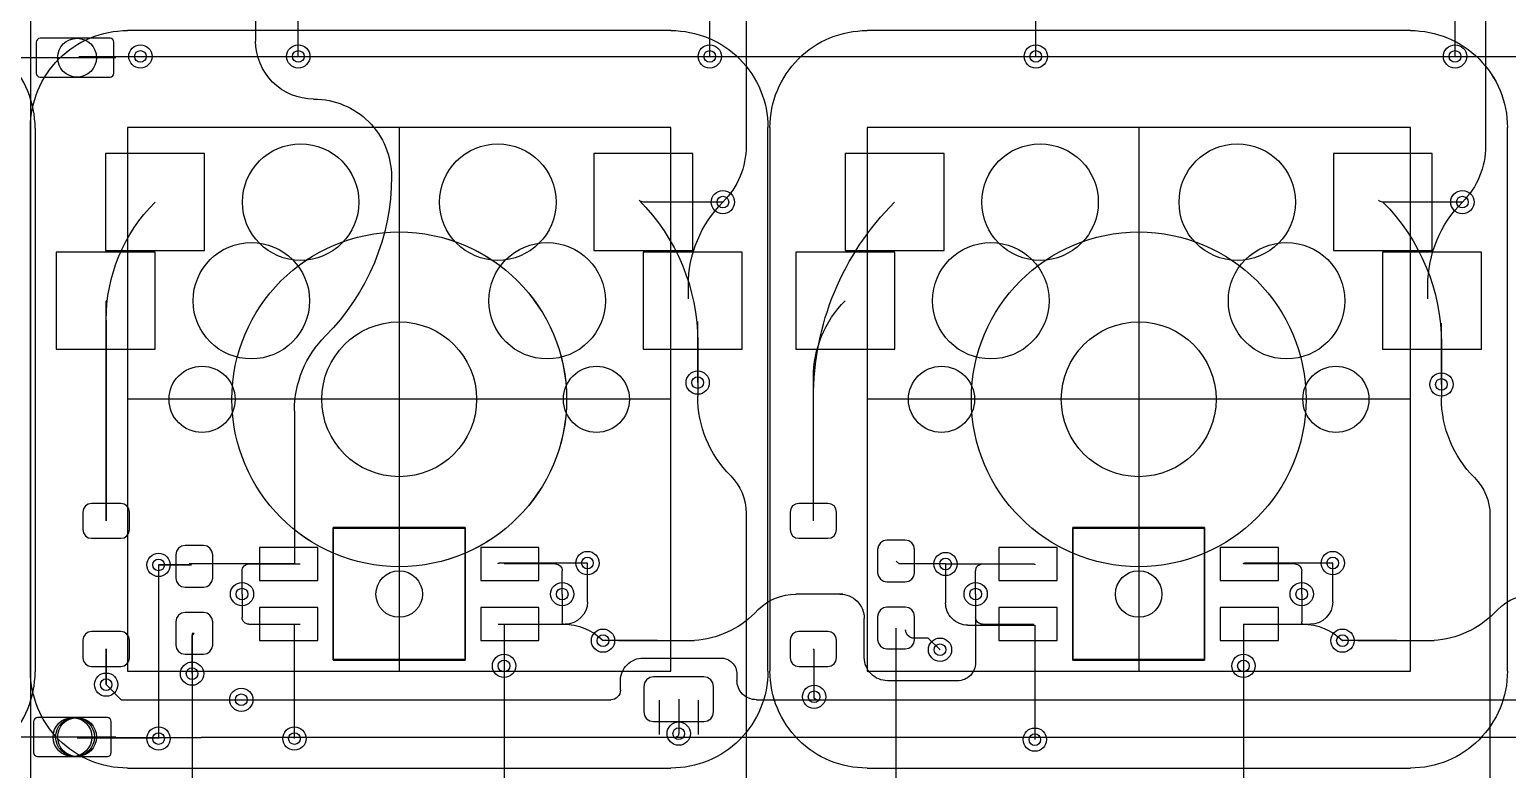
# Model space of a CAD drawing. Header units: millimetres. Extents: x -220 to 263, y -14 to 135.
# Drawn here: x -165.75 to -127.67, y 78.01 to 97.07 of the extents above; entities that cross this region are included whole.
import ezdxf

# ---------------------------------------------------------------- set-up
doc = ezdxf.new("R2010")
doc.units = ezdxf.units.MM
doc.layers.get('0').update_dxf_attribs({"color": 96, "lineweight": 25, "true_color": 0x008000})
for name, color, linetype, lineweight, true_color in [('livello 1', 18, 'Continuous', 25, 0x000000), ('livello 10', 6, 'Continuous', 25, 0xff00ff), ('livello 5', 18, 'Continuous', 25, 0x000000), ('livello 7', 6, 'Continuous', 25, 0xff00ff), ('livello 8', 18, 'Continuous', 25, 0x000000), ('livello 9', 18, 'Continuous', 25, 0x000000)]:
    doc.layers.add(name, color=color, linetype=linetype, lineweight=lineweight, true_color=true_color)

msp = doc.modelspace()

# ---------------------------------------------------------------- linework, layer by layer
at = {"flags": 128}
msp.add_lwpolyline([(-165.722, 121.5), (-165.722, 14.516)], dxfattribs=at)
at = {"layer": 'livello 1', "color": 22, "true_color": 0xc83434}
for centre in [(-164.523, 96.349), (-164.523, 78.849)]:
    msp.add_circle(centre, 0.5, dxfattribs=at)
at = {"layer": 'livello 10', "color": 6, "true_color": 0xff00ff, "flags": 128}
for points in [[(-149.223, 94.549), (-163.222, 94.549)], [(-149.223, 94.549), (-163.222, 94.549)], [(-149.223, 94.549), (-163.222, 94.549)], [(-163.222, 94.549), (-163.222, 80.549)], [(-163.222, 94.549), (-163.222, 80.549)], [(-149.223, 80.549), (-149.223, 94.549)], [(-149.223, 80.549), (-149.223, 94.549)], [(-130.173, 94.549), (-144.172, 94.549)], [(-130.173, 94.549), (-144.172, 94.549)], [(-144.172, 94.549), (-144.172, 80.549)], [(-130.173, 80.549), (-130.173, 94.549)], [(-163.222, 80.549), (-149.223, 80.549)], [(-163.222, 80.549), (-149.223, 80.549)], [(-144.172, 80.549), (-130.173, 80.549)]]:
    msp.add_lwpolyline(points, dxfattribs=at)
at = {"layer": 'livello 5', "color": 3, "true_color": 0x00ff00, "flags": 128}
for points in [[(-165.603, 94.531, 0.414225), (-168.103, 97.031)], [(-168.103, 78.031, 0.414225), (-165.603, 80.531)]]:
    msp.add_lwpolyline(points, format="xyb", dxfattribs=at)
for points in [[(-163.523, 96.349), (-167.921, 96.349)], [(-165.603, 94.531), (-165.603, 80.531)], [(-163.523, 78.849), (-167.921, 78.849)]]:
    msp.add_lwpolyline(points, dxfattribs=at)
at = {"layer": 'livello 7', "color": 6, "true_color": 0xff00ff, "flags": 128}
for points in [[(-165.722, 94.549, -0.414214), (-163.222, 97.049)], [(-149.223, 97.049, -0.414225), (-146.723, 94.549)], [(-149.223, 97.049, -0.414214), (-146.723, 94.549)], [(-149.223, 97.049, -0.414214), (-146.723, 94.549)], [(-146.672, 94.549, -0.414214), (-144.172, 97.049)], [(-146.672, 94.549, -0.414214), (-144.172, 97.049)], [(-130.173, 97.049, -0.414225), (-127.673, 94.549)], [(-130.173, 97.049, -0.414214), (-127.673, 94.549)], [(-163.222, 78.049, -0.414214), (-165.722, 80.549)], [(-163.222, 78.049, -0.414214), (-165.722, 80.549)], [(-146.723, 80.549, -0.414214), (-149.223, 78.049)], [(-146.723, 80.549, -0.414214), (-149.223, 78.049)], [(-144.172, 78.049, -0.414214), (-146.672, 80.549)], [(-127.673, 80.549, -0.414214), (-130.173, 78.049)]]:
    msp.add_lwpolyline(points, format="xyb", dxfattribs=at)
for points in [[(-149.223, 97.049), (-163.222, 97.049)], [(-149.223, 97.049), (-163.222, 97.049)], [(-149.223, 97.049), (-163.222, 97.049)], [(-130.173, 97.049), (-144.172, 97.049)], [(-130.173, 97.049), (-144.172, 97.049)], [(-165.722, 80.549), (-165.722, 94.549)], [(-165.722, 94.549), (-165.722, 80.549)], [(-149.223, 94.549), (-163.222, 94.549)], [(-149.223, 94.549), (-163.222, 94.549)], [(-149.223, 94.549), (-163.222, 94.549)], [(-163.222, 94.549), (-163.222, 80.549)], [(-163.222, 94.549), (-163.222, 80.549)], [(-156.223, 94.549), (-156.223, 80.549)], [(-156.222, 94.549), (-156.222, 80.549)], [(-149.223, 80.549), (-149.223, 94.549)], [(-149.223, 80.549), (-149.223, 94.549)], [(-146.723, 80.549), (-146.723, 94.549)], [(-146.723, 80.549), (-146.723, 94.549)], [(-146.672, 94.549), (-146.672, 80.549)], [(-130.173, 94.549), (-144.172, 94.549)], [(-130.173, 94.549), (-144.172, 94.549)], [(-144.172, 94.549), (-144.172, 80.549)], [(-137.173, 94.549), (-137.173, 80.549)], [(-130.173, 80.549), (-130.173, 94.549)], [(-127.673, 80.549), (-127.673, 94.549)], [(-149.223, 87.549), (-163.222, 87.549)], [(-149.223, 87.549), (-163.222, 87.549)], [(-149.223, 87.549), (-163.222, 87.549)], [(-130.173, 87.549), (-144.172, 87.549)], [(-130.173, 87.549), (-144.172, 87.549)], [(-154.523, 84.249), (-157.923, 84.249)], [(-157.923, 84.249), (-157.923, 80.849)], [(-157.923, 80.849), (-157.923, 84.249)], [(-157.923, 84.249), (-154.523, 84.249)], [(-154.523, 80.849), (-154.523, 84.249)], [(-154.523, 84.249), (-154.523, 80.849)], [(-135.473, 84.249), (-138.873, 84.249)], [(-138.873, 84.249), (-138.873, 80.849)], [(-138.873, 80.849), (-138.873, 84.249)], [(-138.873, 84.249), (-135.473, 84.249)], [(-135.473, 80.849), (-135.473, 84.249)], [(-135.473, 84.249), (-135.473, 80.849)], [(-157.923, 80.849), (-154.523, 80.849)], [(-154.523, 80.849), (-157.923, 80.849)], [(-138.873, 80.849), (-135.473, 80.849)], [(-135.473, 80.849), (-138.873, 80.849)], [(-163.222, 80.549), (-149.223, 80.549)], [(-163.222, 80.549), (-149.223, 80.549)], [(-144.172, 80.549), (-130.173, 80.549)], [(-163.222, 78.049), (-149.223, 78.049)], [(-163.222, 78.049), (-149.223, 78.049)], [(-144.172, 78.049), (-130.173, 78.049)]]:
    msp.add_lwpolyline(points, dxfattribs=at)
at = {"layer": 'livello 7', "color": 6, "true_color": 0xff00ff}
for centre in [(-156.223, 87.549), (-156.222, 87.549), (-137.173, 87.549)]:
    msp.add_circle(centre, 4.311, dxfattribs=at)
at = {"layer": 'livello 8', "color": 163, "true_color": 0x4d7fc4, "flags": 128}
for points in [[(-147.284, 103.663), (-147.284, 94.077)], [(-128.234, 103.663), (-128.234, 94.077)], [(-148.223, 96.382), (-148.223, 102.32)], [(-129.023, 96.382), (-129.023, 102.32)], [(-158.823, 96.382), (-158.823, 100.757)], [(-139.823, 96.382), (-139.823, 100.757)], [(-159.923, 98.617), (-159.923, 96.777)], [(-163.574, 96.749), (-163.582, 96.787), (-163.603, 96.82), (-163.636, 96.841), (-163.674, 96.849), (-165.474, 96.849), (-165.512, 96.841), (-165.545, 96.82), (-165.566, 96.787), (-165.574, 96.749), (-165.574, 95.949), (-165.566, 95.911), (-165.545, 95.878), (-165.512, 95.857), (-165.474, 95.849), (-163.674, 95.849), (-163.636, 95.857), (-163.603, 95.878), (-163.582, 95.911), (-163.574, 95.949), (-163.574, 96.749)], [(-164.473, 96.382), (-162.891, 96.382)], [(-158.428, 95.282), (-158.418, 95.282)], [(-161.238, 91.379), (-161.238, 93.879), (-163.788, 93.879), (-163.788, 91.379), (-161.238, 91.379)], [(-142.188, 91.379), (-142.188, 93.879), (-144.738, 93.879), (-144.738, 91.379), (-142.188, 91.379)], [(-147.388, 88.839), (-147.388, 91.339), (-149.938, 91.339), (-149.938, 88.839), (-147.388, 88.839)], [(-128.338, 88.839), (-128.338, 91.339), (-130.888, 91.339), (-130.888, 88.839), (-128.338, 88.839)], [(-148.774, 90.135), (-148.774, 90.48)], [(-129.724, 90.135), (-129.724, 90.48)], [(-163.773, 89.587), (-163.773, 84.418)], [(-148.534, 87.979), (-148.534, 89.556)], [(-129.373, 87.932), (-129.373, 89.509)], [(-148.534, 87.979), (-148.534, 87.631)], [(-145.554, 84.418), (-145.554, 87.58)], [(-129.373, 87.932), (-129.373, 87.584)], [(-158.923, 87.251), (-158.923, 83.307)], [(-164.148, 84.868), (-164.234, 84.851), (-164.307, 84.802), (-164.355, 84.729), (-164.373, 84.643), (-164.373, 84.193), (-164.355, 84.107), (-164.307, 84.034), (-164.234, 83.985), (-164.148, 83.968), (-163.398, 83.968), (-163.311, 83.985), (-163.238, 84.034), (-163.19, 84.107), (-163.173, 84.193), (-163.173, 84.643), (-163.19, 84.729), (-163.238, 84.802), (-163.311, 84.851), (-163.398, 84.868), (-164.148, 84.868)], [(-147.284, 84.613), (-147.284, 75.027)], [(-145.929, 84.868), (-146.015, 84.851), (-146.088, 84.802), (-146.137, 84.729), (-146.154, 84.643), (-146.154, 84.193), (-146.137, 84.107), (-146.088, 84.034), (-146.015, 83.985), (-145.929, 83.968), (-145.179, 83.968), (-145.093, 83.985), (-145.02, 84.034), (-144.971, 84.107), (-144.954, 84.193), (-144.954, 84.643), (-144.971, 84.729), (-145.02, 84.802), (-145.093, 84.851), (-145.179, 84.868), (-145.929, 84.868)], [(-128.123, 84.567), (-128.123, 74.981)], [(-161.741, 83.782), (-161.832, 83.764), (-161.909, 83.713), (-161.961, 83.636), (-161.979, 83.545), (-161.979, 82.945), (-161.961, 82.854), (-161.909, 82.777), (-161.832, 82.725), (-161.741, 82.707), (-161.266, 82.707), (-161.175, 82.725), (-161.098, 82.777), (-161.047, 82.854), (-161.029, 82.945), (-161.029, 83.545), (-161.047, 83.636), (-161.098, 83.713), (-161.175, 83.764), (-161.266, 83.782), (-161.741, 83.782)], [(-143.66, 83.92), (-143.751, 83.902), (-143.828, 83.85), (-143.879, 83.773), (-143.898, 83.682), (-143.898, 83.082), (-143.879, 82.992), (-143.828, 82.915), (-143.751, 82.863), (-143.66, 82.845), (-143.185, 82.845), (-143.094, 82.863), (-143.017, 82.915), (-142.966, 82.992), (-142.948, 83.082), (-142.948, 83.682), (-142.966, 83.773), (-143.017, 83.85), (-143.094, 83.902), (-143.185, 83.92), (-143.66, 83.92)], [(-158.323, 82.882), (-158.323, 83.732), (-159.823, 83.732), (-159.823, 82.882), (-158.323, 82.882)], [(-152.623, 82.882), (-152.623, 83.732), (-154.123, 83.732), (-154.123, 82.882), (-152.623, 82.882)], [(-143.347, 83.307), (-143.423, 83.382)], [(-139.273, 82.882), (-139.273, 83.732), (-140.773, 83.732), (-140.773, 82.882), (-139.273, 82.882)], [(-133.573, 82.882), (-133.573, 83.732), (-135.073, 83.732), (-135.073, 82.882), (-133.573, 82.882)], [(-162.423, 83.283), (-162.423, 78.81)], [(-162.423, 83.283), (-161.578, 83.283)], [(-160.273, 82.532), (-160.273, 83.132)], [(-160.098, 83.307), (-158.773, 83.307)], [(-151.373, 83.332), (-153.648, 83.332)], [(-142.148, 83.307), (-143.347, 83.307)], [(-142.148, 83.307), (-142.148, 82.307)], [(-141.373, 82.532), (-141.373, 83.132)], [(-141.198, 83.307), (-139.873, 83.307)], [(-132.173, 83.332), (-134.448, 83.332)], [(-152.023, 82.532), (-152.023, 81.815)], [(-132.973, 82.532), (-132.973, 81.815)], [(-161.741, 82.057), (-161.832, 82.039), (-161.909, 81.988), (-161.961, 81.911), (-161.979, 81.82), (-161.979, 81.22), (-161.961, 81.129), (-161.909, 81.052), (-161.832, 81), (-161.741, 80.982), (-161.266, 80.982), (-161.175, 81), (-161.098, 81.052), (-161.047, 81.129), (-161.029, 81.22), (-161.029, 81.82), (-161.047, 81.911), (-161.098, 81.988), (-161.175, 82.039), (-161.266, 82.057), (-161.741, 82.057)], [(-158.323, 81.332), (-158.323, 82.182), (-159.823, 82.182), (-159.823, 81.332), (-158.323, 81.332)], [(-152.623, 81.332), (-152.623, 82.182), (-154.123, 82.182), (-154.123, 81.332), (-152.623, 81.332)], [(-143.66, 82.195), (-143.751, 82.177), (-143.828, 82.125), (-143.879, 82.048), (-143.898, 81.957), (-143.898, 81.357), (-143.879, 81.267), (-143.828, 81.19), (-143.751, 81.138), (-143.66, 81.12), (-143.185, 81.12), (-143.094, 81.138), (-143.017, 81.19), (-142.966, 81.267), (-142.948, 81.357), (-142.948, 81.957), (-142.966, 82.048), (-143.017, 82.125), (-143.094, 82.177), (-143.185, 82.195), (-143.66, 82.195)], [(-139.273, 81.332), (-139.273, 82.182), (-140.773, 82.182), (-140.773, 81.332), (-139.273, 81.332)], [(-133.573, 81.332), (-133.573, 82.182), (-135.073, 82.182), (-135.073, 81.332), (-133.573, 81.332)], [(-164.148, 81.568), (-164.234, 81.551), (-164.307, 81.502), (-164.355, 81.429), (-164.373, 81.343), (-164.373, 80.893), (-164.355, 80.807), (-164.307, 80.734), (-164.234, 80.685), (-164.148, 80.668), (-163.398, 80.668), (-163.311, 80.685), (-163.238, 80.734), (-163.19, 80.807), (-163.173, 80.893), (-163.173, 81.343), (-163.19, 81.429), (-163.238, 81.502), (-163.311, 81.551), (-163.398, 81.568), (-164.148, 81.568)], [(-161.504, 81.52), (-161.56, 81.52)], [(-161.56, 81.52), (-161.56, 80.482)], [(-158.923, 78.81), (-158.923, 81.757)], [(-153.523, 81.757), (-151.999, 81.757)], [(-145.929, 81.568), (-146.015, 81.551), (-146.088, 81.502), (-146.137, 81.429), (-146.154, 81.343), (-146.154, 80.893), (-146.137, 80.807), (-146.088, 80.734), (-146.015, 80.685), (-145.929, 80.668), (-145.179, 80.668), (-145.093, 80.685), (-145.02, 80.734), (-144.971, 80.807), (-144.954, 80.893), (-144.954, 81.343), (-144.971, 81.429), (-145.02, 81.502), (-145.093, 81.551), (-145.179, 81.568), (-145.929, 81.568)], [(-143.423, 77.41), (-143.423, 81.657)], [(-141.573, 81.732), (-139.848, 81.732)], [(-139.848, 81.732), (-139.848, 78.782)], [(-134.473, 81.757), (-132.949, 81.757)], [(-163.773, 80.199), (-163.773, 81.118)], [(-145.535, 81.099), (-145.554, 81.118)], [(-145.535, 79.887), (-145.535, 81.099)], [(-142.592, 81.4), (-143.012, 81.4)], [(-142.291, 81.099), (-142.592, 81.4)], [(-161.56, 80.482), (-161.56, 77.422)], [(-153.523, 80.682), (-153.523, 77.41)], [(-149.673, 80.399), (-149.768, 80.38), (-149.849, 80.326), (-149.903, 80.245), (-149.923, 80.149), (-149.923, 79.499), (-149.903, 79.403), (-149.849, 79.322), (-149.768, 79.268), (-149.673, 79.249), (-148.373, 79.249), (-148.277, 79.268), (-148.196, 79.322), (-148.142, 79.403), (-148.123, 79.499), (-148.123, 80.149), (-148.142, 80.245), (-148.196, 80.326), (-148.277, 80.38), (-148.373, 80.399), (-149.673, 80.399)], [(-134.473, 80.682), (-134.473, 77.41)], [(-149.023, 79.824), (-149.023, 78.937)], [(-163.641, 79.249), (-163.649, 79.287), (-163.671, 79.319), (-163.703, 79.341), (-163.741, 79.349), (-165.541, 79.349), (-165.58, 79.341), (-165.612, 79.319), (-165.634, 79.287), (-165.641, 79.249), (-165.641, 78.449), (-165.634, 78.41), (-165.612, 78.378), (-165.58, 78.356), (-165.541, 78.349), (-163.741, 78.349), (-163.703, 78.356), (-163.671, 78.378), (-163.649, 78.41), (-163.641, 78.449), (-163.641, 79.249)], [(-164.523, 78.832), (-162.445, 78.832)]]:
    msp.add_lwpolyline(points, dxfattribs=at)
for points in [[(-158.428, 95.282, -0.414214), (-159.923, 96.777)], [(-158.418, 95.282, -0.414214), (-156.423, 93.287)], [(-147.284, 94.077, -0.198907), (-147.884, 92.629)], [(-128.234, 94.077, -0.198907), (-128.834, 92.629)], [(-156.422, 93.287, -0.198915), (-158.123, 89.182)], [(-163.773, 89.587, -0.198907), (-162.513, 92.629)], [(-148.774, 90.48, -0.198901), (-147.884, 92.629)], [(-145.554, 87.58, -0.198909), (-143.463, 92.629)], [(-129.724, 90.48, -0.198901), (-128.834, 92.629)], [(-158.923, 87.251, -0.198913), (-158.123, 89.182)], [(-147.684, 85.579, -0.198916), (-148.534, 87.631)], [(-128.523, 85.532, -0.198913), (-129.373, 87.584)], [(-147.684, 85.579, -0.198929), (-147.284, 84.613)], [(-128.522, 85.532, -0.198921), (-128.123, 84.567)], [(-160.272, 83.132, -0.414214), (-160.098, 83.307)], [(-153.672, 83.307, -0.414214), (-153.648, 83.332)], [(-141.372, 83.132, -0.414214), (-141.198, 83.307)], [(-134.472, 83.307, -0.414214), (-134.448, 83.332)], [(-141.573, 81.732, -0.414214), (-142.148, 82.307)], [(-151.999, 81.757, -0.19889), (-152.023, 81.815)], [(-151.999, 81.757, -0.198904), (-150.973, 81.332)], [(-143.012, 81.4, -0.345371), (-143.179, 81.607)], [(-143.179, 81.607, -0.414214), (-143.173, 81.601)], [(-132.949, 81.757, -0.19889), (-132.973, 81.815)], [(-132.949, 81.757, -0.198904), (-131.923, 81.332)], [(-162.445, 78.832, -0.414214), (-162.423, 78.81)]]:
    msp.add_lwpolyline(points, format="xyb", dxfattribs=at)
at = {"layer": 'livello 8', "color": 254, "true_color": 0xd0d2cd, "flags": 128}
for points in [[(-154.523, 84.232), (-157.923, 84.232)], [(-157.923, 84.232), (-157.923, 80.832)], [(-157.923, 80.832), (-157.923, 84.232)], [(-157.923, 84.232), (-154.523, 84.232)], [(-154.523, 80.832), (-154.523, 84.232)], [(-154.523, 84.232), (-154.523, 80.832)], [(-135.473, 84.232), (-138.873, 84.232)], [(-138.873, 84.232), (-138.873, 80.832)], [(-138.873, 80.832), (-138.873, 84.232)], [(-138.873, 84.232), (-135.473, 84.232)], [(-135.473, 80.832), (-135.473, 84.232)], [(-135.473, 84.232), (-135.473, 80.832)], [(-157.923, 80.832), (-154.523, 80.832)], [(-154.523, 80.832), (-157.923, 80.832)], [(-138.873, 80.832), (-135.473, 80.832)], [(-135.473, 80.832), (-138.873, 80.832)]]:
    msp.add_lwpolyline(points, dxfattribs=at)
at = {"layer": 'livello 8', "color": 7, "true_color": 0xececec}
for centre in [(-162.891, 96.382), (-158.823, 96.382), (-148.223, 96.382), (-139.823, 96.382), (-129.023, 96.382), (-147.884, 92.629), (-128.834, 92.629), (-148.534, 87.979), (-129.373, 87.932), (-162.423, 83.283), (-151.373, 83.332), (-142.148, 83.307), (-132.173, 83.332), (-160.273, 82.532), (-152.023, 82.532), (-141.373, 82.532), (-132.973, 82.532), (-150.973, 81.332), (-131.923, 81.332), (-142.291, 81.099), (-161.56, 80.482), (-153.523, 80.682), (-134.473, 80.682), (-163.773, 80.199), (-160.291, 79.81), (-145.535, 79.887), (-149.023, 78.937), (-162.423, 78.81), (-158.923, 78.81), (-139.848, 78.782)]:
    msp.add_circle(centre, 0.3, dxfattribs=at)
at = {"layer": 'livello 8', "color": 7}
for centre, radius in [((-162.891, 96.382), 0.15), ((-158.823, 96.382), 0.15), ((-148.223, 96.382), 0.15), ((-139.823, 96.382), 0.15), ((-129.023, 96.382), 0.15), ((-158.763, 92.629), 1.5), ((-153.683, 92.629), 1.5), ((-139.713, 92.629), 1.5), ((-134.633, 92.629), 1.5), ((-147.884, 92.629), 0.15), ((-128.834, 92.629), 0.15), ((-160.033, 90.089), 1.5), ((-152.413, 90.089), 1.5), ((-140.983, 90.089), 1.5), ((-133.363, 90.089), 1.5), ((-156.223, 87.549), 1.994), ((-156.223, 87.549), 1.994), ((-137.173, 87.549), 1.994), ((-137.173, 87.549), 1.994), ((-161.303, 87.549), 0.851), ((-161.303, 87.549), 0.851), ((-151.143, 87.549), 0.851), ((-151.143, 87.549), 0.851), ((-142.253, 87.549), 0.851), ((-142.253, 87.549), 0.851), ((-132.093, 87.549), 0.851), ((-132.093, 87.549), 0.851), ((-148.534, 87.979), 0.15), ((-129.373, 87.932), 0.15), ((-162.423, 83.283), 0.15), ((-151.373, 83.332), 0.15), ((-142.148, 83.307), 0.15), ((-132.173, 83.332), 0.15), ((-160.273, 82.532), 0.15), ((-152.023, 82.532), 0.15), ((-141.373, 82.532), 0.15), ((-132.973, 82.532), 0.15), ((-150.973, 81.332), 0.15), ((-131.923, 81.332), 0.15), ((-142.291, 81.099), 0.15), ((-153.523, 80.682), 0.15), ((-134.473, 80.682), 0.15), ((-163.773, 80.199), 0.15), ((-161.56, 80.482), 0.15), ((-160.291, 79.81), 0.15), ((-145.535, 79.887), 0.15), ((-162.423, 78.81), 0.15), ((-158.923, 78.81), 0.15), ((-149.023, 78.937), 0.15), ((-139.848, 78.782), 0.15)]:
    msp.add_circle(centre, radius, dxfattribs=at)
at = {"layer": 'livello 8', "color": 163, "true_color": 0x4d7fc4}
for centre in [(-156.223, 82.532), (-137.173, 82.532)]:
    msp.add_circle(centre, 0.599, dxfattribs=at)
at = {"layer": 'livello 9', "color": 22, "true_color": 0xc83434, "flags": 128}
for points in [[(-163.574, 96.749), (-163.582, 96.787), (-163.603, 96.82), (-163.636, 96.841), (-163.674, 96.849), (-165.474, 96.849), (-165.512, 96.841), (-165.545, 96.82), (-165.566, 96.787), (-165.574, 96.749), (-165.574, 95.949), (-165.566, 95.911), (-165.545, 95.878), (-165.512, 95.857), (-165.474, 95.849), (-163.674, 95.849), (-163.636, 95.857), (-163.603, 95.878), (-163.582, 95.911), (-163.574, 95.949), (-163.574, 96.749)], [(-164.473, 96.382), (-162.891, 96.382)], [(-162.891, 96.382), (-71.923, 96.382)], [(-151.208, 93.879), (-151.208, 91.379), (-148.658, 91.379), (-148.658, 93.879), (-151.208, 93.879)], [(-132.158, 93.879), (-132.158, 91.379), (-129.608, 91.379), (-129.608, 93.879), (-132.158, 93.879)], [(-147.884, 92.629), (-149.933, 92.629)], [(-128.834, 92.629), (-130.883, 92.629)], [(-165.058, 91.339), (-165.058, 88.839), (-162.508, 88.839), (-162.508, 91.339), (-165.058, 91.339)], [(-146.008, 91.339), (-146.008, 88.839), (-143.458, 88.839), (-143.458, 91.339), (-146.008, 91.339)], [(-163.773, 84.418), (-163.773, 90.065)], [(-148.534, 89.03), (-148.534, 87.979)], [(-129.373, 88.983), (-129.373, 87.932)], [(-145.554, 84.418), (-145.554, 88.106)], [(-164.148, 84.868), (-164.234, 84.851), (-164.307, 84.802), (-164.355, 84.729), (-164.373, 84.643), (-164.373, 84.193), (-164.355, 84.107), (-164.307, 84.034), (-164.234, 83.985), (-164.148, 83.968), (-163.398, 83.968), (-163.311, 83.985), (-163.238, 84.034), (-163.19, 84.107), (-163.173, 84.193), (-163.173, 84.643), (-163.19, 84.729), (-163.238, 84.802), (-163.311, 84.851), (-163.398, 84.868), (-164.148, 84.868)], [(-145.929, 84.868), (-146.015, 84.851), (-146.088, 84.802), (-146.137, 84.729), (-146.154, 84.643), (-146.154, 84.193), (-146.137, 84.107), (-146.088, 84.034), (-146.015, 83.985), (-145.929, 83.968), (-145.179, 83.968), (-145.093, 83.985), (-145.02, 84.034), (-144.971, 84.107), (-144.954, 84.193), (-144.954, 84.643), (-144.971, 84.729), (-145.02, 84.802), (-145.093, 84.851), (-145.179, 84.868), (-145.929, 84.868)], [(-161.741, 83.782), (-161.832, 83.764), (-161.909, 83.713), (-161.961, 83.636), (-161.979, 83.545), (-161.979, 82.945), (-161.961, 82.854), (-161.909, 82.777), (-161.832, 82.725), (-161.741, 82.707), (-161.266, 82.707), (-161.175, 82.725), (-161.098, 82.777), (-161.047, 82.854), (-161.029, 82.945), (-161.029, 83.545), (-161.047, 83.636), (-161.098, 83.713), (-161.175, 83.764), (-161.266, 83.782), (-161.741, 83.782)], [(-143.66, 83.92), (-143.751, 83.902), (-143.828, 83.85), (-143.879, 83.773), (-143.898, 83.682), (-143.898, 83.082), (-143.879, 82.992), (-143.828, 82.915), (-143.751, 82.863), (-143.66, 82.845), (-143.185, 82.845), (-143.094, 82.863), (-143.017, 82.915), (-142.966, 82.992), (-142.948, 83.082), (-142.948, 83.682), (-142.966, 83.773), (-143.017, 83.85), (-143.094, 83.902), (-143.185, 83.92), (-143.66, 83.92)], [(-158.323, 82.882), (-158.323, 83.732), (-159.823, 83.732), (-159.823, 82.882), (-158.323, 82.882)], [(-152.623, 82.882), (-152.623, 83.732), (-154.123, 83.732), (-154.123, 82.882), (-152.623, 82.882)], [(-143.347, 83.307), (-143.423, 83.382)], [(-139.273, 82.882), (-139.273, 83.732), (-140.773, 83.732), (-140.773, 82.882), (-139.273, 82.882)], [(-133.573, 82.882), (-133.573, 83.732), (-135.073, 83.732), (-135.073, 82.882), (-133.573, 82.882)], [(-161.578, 83.283), (-162.423, 83.283)], [(-158.923, 83.307), (-161.635, 83.307)], [(-158.923, 83.307), (-161.504, 83.307)], [(-152.198, 83.307), (-153.523, 83.307)], [(-152.023, 82.532), (-152.023, 83.132)], [(-151.373, 82.332), (-151.373, 83.332)], [(-142.148, 83.307), (-143.347, 83.307)], [(-142.148, 83.307), (-139.873, 83.307)], [(-133.148, 83.307), (-134.473, 83.307)], [(-132.973, 82.532), (-132.973, 83.132)], [(-132.173, 82.332), (-132.173, 83.332)], [(-160.273, 82.532), (-160.273, 81.932)], [(-144.791, 82.527), (-146.001, 82.527)], [(-141.373, 82.532), (-141.373, 81.932)], [(-161.741, 82.057), (-161.832, 82.039), (-161.909, 81.988), (-161.961, 81.911), (-161.979, 81.82), (-161.979, 81.22), (-161.961, 81.129), (-161.909, 81.052), (-161.832, 81), (-161.741, 80.982), (-161.266, 80.982), (-161.175, 81), (-161.098, 81.052), (-161.047, 81.129), (-161.029, 81.22), (-161.029, 81.82), (-161.047, 81.911), (-161.098, 81.988), (-161.175, 82.039), (-161.266, 82.057), (-161.741, 82.057)], [(-158.323, 81.332), (-158.323, 82.182), (-159.823, 82.182), (-159.823, 81.332), (-158.323, 81.332)], [(-152.623, 81.332), (-152.623, 82.182), (-154.123, 82.182), (-154.123, 81.332), (-152.623, 81.332)], [(-147.065, 82.039), (-146.973, 82.132)], [(-144.241, 80.899), (-144.241, 81.899)], [(-143.66, 82.195), (-143.751, 82.177), (-143.828, 82.125), (-143.879, 82.048), (-143.898, 81.957), (-143.898, 81.357), (-143.879, 81.267), (-143.828, 81.19), (-143.751, 81.138), (-143.66, 81.12), (-143.185, 81.12), (-143.094, 81.138), (-143.017, 81.19), (-142.966, 81.267), (-142.948, 81.357), (-142.948, 81.957), (-142.966, 82.048), (-143.017, 82.125), (-143.094, 82.177), (-143.185, 82.195), (-143.66, 82.195)], [(-141.373, 81.932), (-141.373, 80.768)], [(-139.273, 81.332), (-139.273, 82.182), (-140.773, 82.182), (-140.773, 81.332), (-139.273, 81.332)], [(-133.573, 81.332), (-133.573, 82.182), (-135.073, 82.182), (-135.073, 81.332), (-133.573, 81.332)], [(-128.015, 82.039), (-127.923, 82.132)], [(-164.148, 81.568), (-164.234, 81.551), (-164.307, 81.502), (-164.355, 81.429), (-164.373, 81.343), (-164.373, 80.893), (-164.355, 80.807), (-164.307, 80.734), (-164.234, 80.685), (-164.148, 80.668), (-163.398, 80.668), (-163.311, 80.685), (-163.238, 80.734), (-163.19, 80.807), (-163.173, 80.893), (-163.173, 81.343), (-163.19, 81.429), (-163.238, 81.502), (-163.311, 81.551), (-163.398, 81.568), (-164.148, 81.568)], [(-161.56, 81.464), (-161.504, 81.52)], [(-160.098, 81.757), (-158.773, 81.757)], [(-153.673, 81.757), (-151.948, 81.757)], [(-153.523, 81.757), (-153.523, 80.682)], [(-145.929, 81.568), (-146.015, 81.551), (-146.088, 81.502), (-146.137, 81.429), (-146.154, 81.343), (-146.154, 80.893), (-146.137, 80.807), (-146.088, 80.734), (-146.015, 80.685), (-145.929, 80.668), (-145.179, 80.668), (-145.093, 80.685), (-145.02, 80.734), (-144.971, 80.807), (-144.954, 80.893), (-144.954, 81.343), (-144.971, 81.429), (-145.02, 81.502), (-145.093, 81.551), (-145.179, 81.568), (-145.929, 81.568)], [(-141.198, 81.757), (-139.873, 81.757)], [(-134.473, 81.757), (-132.748, 81.757)], [(-134.473, 81.757), (-134.473, 80.682)], [(-163.773, 81.118), (-163.773, 80.199)], [(-161.56, 80.482), (-161.56, 81.464)], [(-149.573, 81.335), (-150.967, 81.335)], [(-150.573, 81.332), (-150.57, 81.335)], [(-150.57, 81.335), (-149.573, 81.335)], [(-149.573, 81.335), (-148.614, 81.335)], [(-145.535, 81.099), (-145.554, 81.118)], [(-145.535, 79.887), (-145.535, 81.099)], [(-142.592, 81.4), (-143.012, 81.4)], [(-142.291, 81.099), (-142.592, 81.4)], [(-130.523, 81.335), (-131.917, 81.335)], [(-131.523, 81.332), (-131.52, 81.335)], [(-131.52, 81.335), (-130.523, 81.335)], [(-130.523, 81.335), (-129.564, 81.335)], [(-149.937, 80.885), (-147.941, 80.885)], [(-149.673, 80.399), (-149.768, 80.38), (-149.849, 80.326), (-149.903, 80.245), (-149.923, 80.149), (-149.923, 79.499), (-149.903, 79.403), (-149.849, 79.322), (-149.768, 79.268), (-149.673, 79.249), (-148.373, 79.249), (-148.277, 79.268), (-148.196, 79.322), (-148.142, 79.403), (-148.123, 79.499), (-148.123, 80.149), (-148.142, 80.245), (-148.196, 80.326), (-148.277, 80.38), (-148.373, 80.399), (-149.673, 80.399)], [(-147.522, 80.467), (-147.523, 80.31)], [(-163.773, 80.199), (-163.383, 79.81)], [(-150.523, 80.06), (-150.523, 80.299)], [(-141.841, 80.299), (-143.641, 80.299)], [(-163.383, 79.81), (-150.773, 79.81)], [(-149.523, 79.799), (-149.523, 78.912)], [(-149.023, 79.824), (-149.023, 78.937)], [(-148.523, 79.799), (-148.523, 78.912)], [(-147.023, 79.81), (-70.923, 79.81)], [(-163.641, 79.249), (-163.649, 79.287), (-163.671, 79.319), (-163.703, 79.341), (-163.741, 79.349), (-165.541, 79.349), (-165.58, 79.341), (-165.612, 79.319), (-165.634, 79.287), (-165.641, 79.249), (-165.641, 78.449), (-165.634, 78.41), (-165.612, 78.378), (-165.58, 78.356), (-165.541, 78.349), (-163.741, 78.349), (-163.703, 78.356), (-163.671, 78.378), (-163.649, 78.41), (-163.641, 78.449), (-163.641, 79.249)], [(-161.327, 78.832), (-164.523, 78.832)], [(-161.323, 78.837), (-161.327, 78.832)], [(-149.123, 78.837), (-161.323, 78.837)], [(-68.923, 78.837), (-149.123, 78.837)]]:
    msp.add_lwpolyline(points, dxfattribs=at)
for points in [[(-150.044, 92.675, -0.198917), (-148.534, 89.03)], [(-149.933, 92.629, -0.198947), (-150.044, 92.675)], [(-130.883, 92.629, -0.198947), (-130.994, 92.675)], [(-130.882, 92.629, -0.198915), (-129.373, 88.983)], [(-163.783, 90.089, -0.198857), (-163.773, 90.065)], [(-145.554, 88.106, -0.198905), (-144.733, 90.089)], [(-152.198, 83.307, -0.414214), (-152.023, 83.132)], [(-139.873, 83.307, -0.414214), (-139.848, 83.282)], [(-133.148, 83.307, -0.414214), (-132.973, 83.132)], [(-151.373, 82.332, -0.414163), (-151.948, 81.757)], [(-146.973, 82.132, -0.198905), (-146.007, 82.532)], [(-146.001, 82.527, -0.414214), (-146.007, 82.532)], [(-144.874, 82.532, -0.414214), (-144.241, 81.899)], [(-132.173, 82.332, -0.414163), (-132.748, 81.757)], [(-127.923, 82.132, -0.198905), (-126.957, 82.532)], [(-160.098, 81.757, -0.414214), (-160.273, 81.932)], [(-147.065, 82.039, -0.180292), (-148.614, 81.335)], [(-141.198, 81.757, -0.414214), (-141.373, 81.932)], [(-128.015, 82.039, -0.180292), (-129.564, 81.335)], [(-143.012, 81.4, -0.345371), (-143.179, 81.607)], [(-150.972, 81.332, -0.197847), (-150.967, 81.335)], [(-131.922, 81.332, -0.197847), (-131.917, 81.335)], [(-150.523, 80.299, -0.414214), (-149.937, 80.885)], [(-147.941, 80.885, -0.414214), (-147.522, 80.467)], [(-143.641, 80.299, -0.414214), (-144.241, 80.899)], [(-141.373, 80.768, -0.414214), (-141.841, 80.299)], [(-150.523, 80.06, -0.414214), (-150.773, 79.81)], [(-147.023, 79.81, -0.414214), (-147.523, 80.31)], [(-145.458, 79.81, -0.414214), (-145.535, 79.887)], [(-149.023, 78.937, -0.414214), (-149.123, 78.837)]]:
    msp.add_lwpolyline(points, format="xyb", dxfattribs=at)
at = {"layer": 'livello 9', "color": 254, "true_color": 0xd0d2cd, "flags": 128}
for points in [[(-154.523, 84.232), (-157.923, 84.232)], [(-157.923, 84.232), (-157.923, 80.832)], [(-157.923, 80.832), (-157.923, 84.232)], [(-157.923, 84.232), (-154.523, 84.232)], [(-154.523, 80.832), (-154.523, 84.232)], [(-154.523, 84.232), (-154.523, 80.832)], [(-135.473, 84.232), (-138.873, 84.232)], [(-138.873, 84.232), (-138.873, 80.832)], [(-138.873, 80.832), (-138.873, 84.232)], [(-138.873, 84.232), (-135.473, 84.232)], [(-135.473, 80.832), (-135.473, 84.232)], [(-135.473, 84.232), (-135.473, 80.832)], [(-157.923, 80.832), (-154.523, 80.832)], [(-154.523, 80.832), (-157.923, 80.832)], [(-138.873, 80.832), (-135.473, 80.832)], [(-135.473, 80.832), (-138.873, 80.832)]]:
    msp.add_lwpolyline(points, dxfattribs=at)
at = {"layer": 'livello 9', "color": 7, "true_color": 0xececec}
for centre in [(-162.891, 96.382), (-158.823, 96.382), (-148.223, 96.382), (-139.823, 96.382), (-129.023, 96.382), (-147.884, 92.629), (-128.834, 92.629), (-148.534, 87.979), (-129.373, 87.932), (-162.423, 83.283), (-151.373, 83.332), (-142.148, 83.307), (-132.173, 83.332), (-160.273, 82.532), (-152.023, 82.532), (-141.373, 82.532), (-132.973, 82.532), (-150.973, 81.332), (-131.923, 81.332), (-142.291, 81.099), (-161.56, 80.482), (-153.523, 80.682), (-134.473, 80.682), (-163.773, 80.199), (-160.291, 79.81), (-145.535, 79.887), (-149.023, 78.937), (-162.423, 78.81), (-158.923, 78.81), (-139.848, 78.782)]:
    msp.add_circle(centre, 0.3, dxfattribs=at)
at = {"layer": 'livello 9', "color": 7}
for centre, radius in [((-162.891, 96.382), 0.15), ((-158.823, 96.382), 0.15), ((-148.223, 96.382), 0.15), ((-139.823, 96.382), 0.15), ((-129.023, 96.382), 0.15), ((-158.763, 92.629), 1.5), ((-153.683, 92.629), 1.5), ((-139.713, 92.629), 1.5), ((-134.633, 92.629), 1.5), ((-147.884, 92.629), 0.15), ((-128.834, 92.629), 0.15), ((-160.033, 90.089), 1.5), ((-152.413, 90.089), 1.5), ((-140.983, 90.089), 1.5), ((-133.363, 90.089), 1.5), ((-156.223, 87.549), 1.994), ((-156.223, 87.549), 1.994), ((-137.173, 87.549), 1.994), ((-137.173, 87.549), 1.994), ((-161.303, 87.549), 0.851), ((-161.303, 87.549), 0.851), ((-151.143, 87.549), 0.851), ((-151.143, 87.549), 0.851), ((-142.253, 87.549), 0.851), ((-142.253, 87.549), 0.851), ((-132.093, 87.549), 0.851), ((-132.093, 87.549), 0.851), ((-148.534, 87.979), 0.15), ((-129.373, 87.932), 0.15), ((-162.423, 83.283), 0.15), ((-151.373, 83.332), 0.15), ((-142.148, 83.307), 0.15), ((-132.173, 83.332), 0.15), ((-160.273, 82.532), 0.15), ((-152.023, 82.532), 0.15), ((-141.373, 82.532), 0.15), ((-132.973, 82.532), 0.15), ((-150.973, 81.332), 0.15), ((-131.923, 81.332), 0.15), ((-142.291, 81.099), 0.15), ((-153.523, 80.682), 0.15), ((-134.473, 80.682), 0.15), ((-163.773, 80.199), 0.15), ((-161.56, 80.482), 0.15), ((-160.291, 79.81), 0.15), ((-145.535, 79.887), 0.15), ((-162.423, 78.81), 0.15), ((-158.923, 78.81), 0.15), ((-149.023, 78.937), 0.15), ((-139.848, 78.782), 0.15)]:
    msp.add_circle(centre, radius, dxfattribs=at)
at = {"layer": 'livello 9', "color": 22, "true_color": 0xc83434}
for centre, radius in [((-156.223, 82.532), 0.599), ((-137.173, 82.532), 0.599), ((-164.641, 78.849), 0.5), ((-164.574, 78.849), 0.5)]:
    msp.add_circle(centre, radius, dxfattribs=at)

doc.saveas('drawing.dxf')
